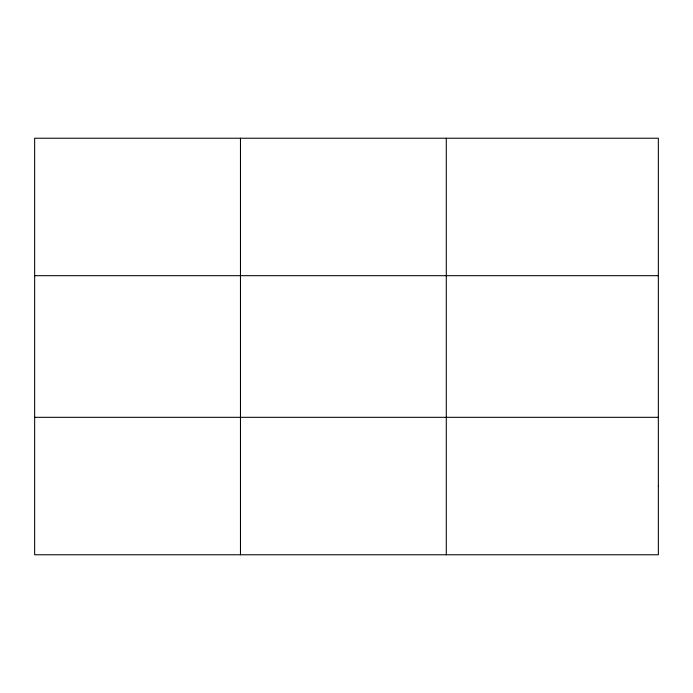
<?xml version="1.0" encoding="UTF-8"?>
<svg xmlns="http://www.w3.org/2000/svg" width="693" height="693" viewBox="0 0 693 693"><rect width="100%" height="100%" fill="white"/><g stroke="black" fill="none" stroke-linecap="round" stroke-linejoin="round"><path stroke-width="1.04" d="M240.471 554.772L240.471 138.228M34.65 275.684L658.35 275.684M34.65 417.316L658.35 417.316M446.292 138.228L446.292 554.772M658.35 486.044L658.35 554.772L34.65 554.772L34.65 138.228L658.35 138.228L658.35 486.044"/></g></svg>
